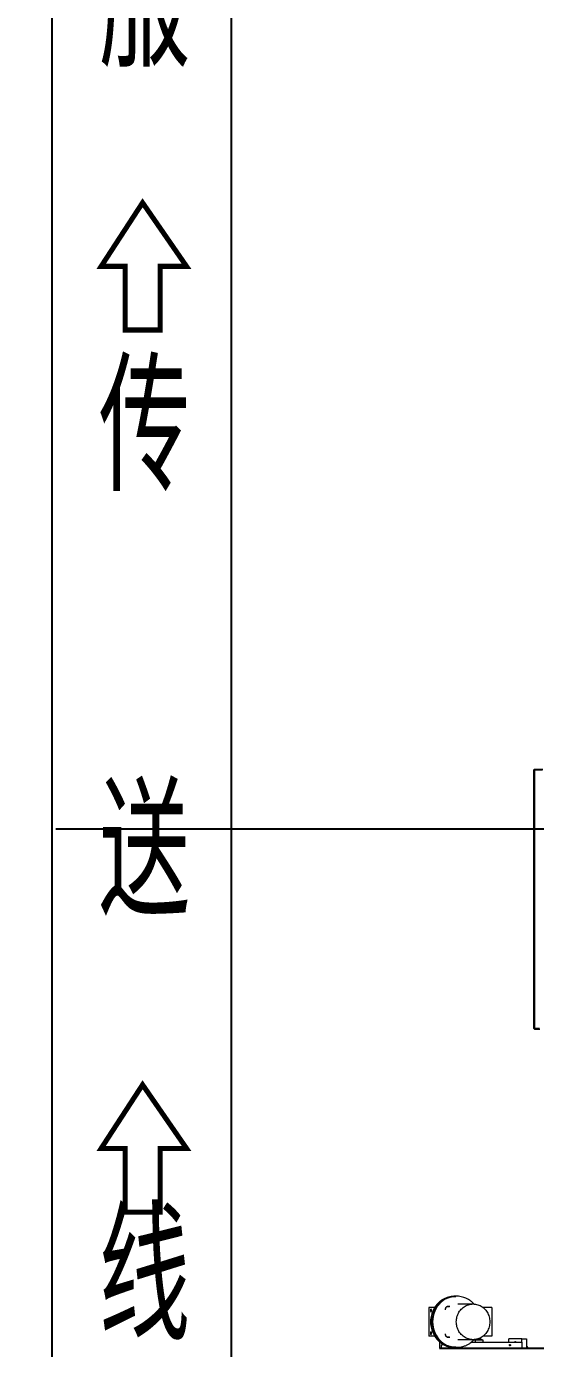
# Model space of a CAD drawing. Extents: x -2187 to 96136, y -11110 to 52208.
# Drawn here: x 37450 to 39452, y 23622 to 28815 of the extents above; entities that cross this region are included whole.
import ezdxf

# ---------------------------------------------------------------- set-up
doc = ezdxf.new("R2010")
doc.units = 0
doc.header["$LTSCALE"] = 1000
doc.header["$MEASUREMENT"] = 0
doc.linetypes.add('DOTE', pattern=[2.42, 2, -0.2, 0.02, -0.2])
for name, color, linetype in [('DIM_SYMB', 3, 'Continuous'), ('DOTE', 14, 'DOTE'), ('设备型号', 7, 'Continuous')]:
    doc.layers.add(name, color=color, linetype=linetype)
doc.styles.get("Standard").update_dxf_attribs({"font": 'gbenor.shx', "bigfont": 'gbcbig.shx'})

msp = doc.modelspace()

# ---------------------------------------------------------------- linework, layer by layer
at = {"color": 7, "linetype": 'Continuous', "lineweight": 15}
for p, q in [((39444.896, 24878.54), (39444.896, 25894.54)), ((39446.396, 25894.54), (39444.896, 25894.54)), ((39446.396, 25894.54), (39446.896, 25894.54)), ((39446.896, 25895.04), (39446.896, 25896.54)), ((39479.896, 25896.54), (39446.896, 25896.54)), ((39479.896, 25895.04), (39446.896, 25895.04)), ((39446.896, 25894.54), (39446.896, 24878.54)), ((39446.896, 25894.54), (39477.896, 25894.54)), ((39446.396, 24878.54), (39444.896, 24878.54)), ((39446.896, 24878.54), (39446.396, 24878.54)), ((39466.6, 24878.54), (39446.896, 24878.54)), ((39446.896, 24878.04), (39446.896, 24876.54)), ((39446.896, 24878.04), (39466.875, 24878.04)), ((39446.896, 24876.54), (39468.112, 24876.54)), ((39055.139, 23783.007), (39031.84, 23783.007)), ((39031.84, 23783.007), (39031.84, 23671.007)), ((39145.285, 23797.09), (39205.807, 23797.09)), ((39279.204, 23783.007), (39245.403, 23783.007)), ((39279.204, 23783.007), (39279.204, 23671.007)), ((39055.051, 23671.007), (39031.84, 23671.007)), ((39073.939, 23647.507), (39073.939, 23623.507)), ((39075.358, 23647.507), (39073.939, 23647.507)), ((39081.805, 23623.507), (39081.805, 23636.507)), ((39081.805, 23636.507), (39084.2, 23636.507)), ((39084.2, 23636.507), (39084.2, 23641.068)), ((39092.234, 23636.507), (39084.2, 23636.507)), ((39117.135, 23623.507), (39117.135, 23628.054)), ((39125.002, 23627.007), (39125.002, 23623.507)), ((39205.807, 23656.925), (39145.259, 23656.925)), ((39199.429, 23647.507), (39397.512, 23647.507)), ((39214.311, 23655.507), (39207.901, 23655.507)), ((39214.311, 23655.507), (39214.311, 23647.507)), ((39245.442, 23655.507), (39214.311, 23655.507)), ((39226.469, 23660.007), (39235.865, 23660.007)), ((39279.204, 23671.007), (39245.403, 23671.007)), ((39245.442, 23647.507), (39245.442, 23655.507)), ((39397.263, 23660.507), (39346.302, 23660.507)), ((39346.302, 23647.507), (39346.302, 23660.507)), ((39397.263, 23660.507), (39416.057, 23660.507)), ((39397.263, 23647.507), (39397.263, 23660.507)), ((39397.512, 23647.507), (39397.512, 23623.507)), ((39416.057, 23660.507), (39416.057, 23623.507))]:
    msp.add_line(p, q, dxfattribs=at)
at = {"color": 7, "linetype": 'Continuous', "lineweight": 15, "flags": 128}
for points in [[(39133.983, 23627.007), (39128.416, 23627.183), (39122.869, 23627.709), (39117.361, 23628.584), (39111.911, 23629.805), (39106.539, 23631.367), (39101.263, 23633.265), (39096.102, 23635.493), (39091.074, 23638.042), (39086.197, 23640.903), (39081.487, 23644.067), (39076.963, 23647.522), (39072.638, 23651.256), (39068.529, 23655.257), (39064.649, 23659.509), (39061.014, 23663.999), (39057.634, 23668.709), (39054.523, 23673.625), (39051.691, 23678.728), (39049.148, 23684.001), (39046.903, 23689.425), (39044.964, 23694.98), (39043.337, 23700.649), (39042.029, 23706.41), (39041.044, 23712.243), (39040.385, 23718.128), (39040.055, 23724.044), (39040.055, 23729.971), (39040.385, 23735.887), (39041.044, 23741.772), (39042.029, 23747.605), (39043.337, 23753.366), (39044.964, 23759.034), (39046.903, 23764.59), (39049.148, 23770.014), (39051.691, 23775.287), (39054.523, 23780.39), (39057.634, 23785.305), (39061.014, 23790.016), (39064.649, 23794.506), (39068.529, 23798.758), (39072.638, 23802.759), (39076.963, 23806.493), (39081.487, 23809.948), (39086.197, 23813.112), (39091.074, 23815.973), (39096.102, 23818.522), (39101.263, 23820.749), (39106.539, 23822.648), (39111.911, 23824.21), (39117.361, 23825.43), (39122.869, 23826.306), (39128.416, 23826.832), (39133.983, 23827.007)], [(39137.403, 23627.007), (39131.836, 23627.183), (39126.289, 23627.709), (39120.781, 23628.584), (39115.331, 23629.805), (39109.959, 23631.367), (39104.683, 23633.265), (39099.522, 23635.493), (39094.494, 23638.042), (39089.617, 23640.903), (39084.908, 23644.067), (39080.383, 23647.522), (39076.058, 23651.256), (39071.949, 23655.257), (39068.07, 23659.509), (39064.434, 23663.999), (39061.054, 23668.709), (39057.943, 23673.625), (39055.111, 23678.728), (39052.568, 23684.001), (39050.323, 23689.425), (39048.384, 23694.98), (39046.757, 23700.649), (39045.449, 23706.41), (39044.464, 23712.243), (39043.805, 23718.128), (39043.475, 23724.044), (39043.475, 23729.971), (39043.805, 23735.887), (39044.464, 23741.772), (39045.449, 23747.605), (39046.757, 23753.366), (39048.384, 23759.034), (39050.323, 23764.59), (39052.568, 23770.014), (39055.111, 23775.287), (39057.943, 23780.39), (39061.054, 23785.305), (39064.434, 23790.016), (39068.07, 23794.506), (39071.949, 23798.758), (39076.058, 23802.759), (39080.383, 23806.493), (39084.908, 23809.948), (39089.617, 23813.112), (39094.494, 23815.973), (39099.522, 23818.522), (39104.683, 23820.749), (39109.959, 23822.648), (39115.331, 23824.21), (39120.781, 23825.43), (39126.289, 23826.306), (39131.836, 23826.832), (39137.403, 23827.007)], [(39209.49, 23796.815), (39209.136, 23797.212), (39208.64, 23797.759), (39207.148, 23799.354), (39205.643, 23800.889), (39204.116, 23802.374), (39202.56, 23803.815), (39200.969, 23805.22), (39199.335, 23806.594), (39197.647, 23807.944), (39195.845, 23809.313), (39195.246, 23809.753), (39194.167, 23810.54), (39191.331, 23812.479), (39188.11, 23814.483), (39184.627, 23816.462), (39177.304, 23820.028), (39169.707, 23822.932), (39159.252, 23825.727), (39148.552, 23827.249), (39137.751, 23827.473), (39126.998, 23826.395), (39116.437, 23824.033), (39106.207, 23820.428), (39099.993, 23817.543), (39094.078, 23814.265), (39091.935, 23812.944), (39089.95, 23811.642), (39088.157, 23810.387), (39086.997, 23809.544), (39086.461, 23809.15), (39086.065, 23808.855), (39085.674, 23808.56), (39081.221, 23804.941), (39076.316, 23800.324), (39075.693, 23799.683), (39075.072, 23799.032), (39074.453, 23798.37), (39073.835, 23797.695), (39073.218, 23797.008), (39072.51, 23796.201), (39071.849, 23795.437), (39070.674, 23794.065), (39067.964, 23790.627), (39065.152, 23786.67), (39059.759, 23777.811), (39055.208, 23768.321), (39051.609, 23758.363), (39049.009, 23748.048), (39047.443, 23737.492), (39046.931, 23726.815), (39047.482, 23716.141), (39049.085, 23705.591), (39051.723, 23695.286), (39055.358, 23685.344), (39057.999, 23679.598), (39060.97, 23674.044), (39064.24, 23668.726), (39067.635, 23663.843), (39070.919, 23659.665), (39072.099, 23658.297), (39072.762, 23657.536), (39073.101, 23657.15), (39073.351, 23656.869), (39077.351, 23652.665), (39081.505, 23648.833), (39082.275, 23648.177), (39083.055, 23647.528), (39083.847, 23646.884), (39084.653, 23646.246), (39085.472, 23645.612), (39086.307, 23644.981), (39087.298, 23644.254), (39088.477, 23643.403), (39090.296, 23642.142), (39092.31, 23640.835), (39096.779, 23638.189), (39101.589, 23635.68), (39106.545, 23633.448), (39114.676, 23630.509), (39123.032, 23628.354), (39131.545, 23627.007), (39131.545, 23627.007)], [(39205.807, 23656.925), (39201.109, 23657.104), (39196.435, 23657.638), (39191.809, 23658.527), (39187.254, 23659.764), (39182.793, 23661.344), (39178.45, 23663.258), (39174.246, 23665.498), (39170.203, 23668.05), (39166.341, 23670.904), (39162.681, 23674.043), (39159.24, 23677.452), (39156.037, 23681.113), (39153.087, 23685.009), (39150.406, 23689.118), (39148.007, 23693.421), (39145.903, 23697.894), (39144.104, 23702.516), (39142.619, 23707.263), (39141.456, 23712.11), (39140.622, 23717.034), (39140.119, 23722.008), (39139.951, 23727.007), (39140.119, 23732.007), (39140.622, 23736.981), (39141.456, 23741.904), (39142.619, 23746.752), (39144.104, 23751.499), (39145.903, 23756.121), (39148.007, 23760.594), (39150.406, 23764.897), (39153.087, 23769.006), (39156.037, 23772.902), (39159.24, 23776.563), (39162.681, 23779.972), (39166.341, 23783.111), (39170.203, 23785.964), (39174.246, 23788.517), (39178.45, 23790.757), (39182.793, 23792.671), (39187.254, 23794.251), (39191.809, 23795.488), (39196.435, 23796.376), (39201.109, 23796.911), (39205.807, 23797.09), (39210.505, 23796.911), (39215.18, 23796.376), (39219.806, 23795.488), (39224.361, 23794.251), (39228.822, 23792.671), (39233.165, 23790.757), (39237.369, 23788.517), (39241.412, 23785.964), (39245.273, 23783.111), (39248.934, 23779.972), (39252.374, 23776.563), (39255.578, 23772.902), (39258.528, 23769.006), (39261.209, 23764.897), (39263.608, 23760.594), (39265.712, 23756.121), (39267.511, 23751.499), (39268.996, 23746.752), (39270.158, 23741.904), (39270.993, 23736.981), (39271.495, 23732.007), (39271.663, 23727.007), (39271.495, 23722.008), (39270.993, 23717.034), (39270.158, 23712.11), (39268.996, 23707.263), (39267.511, 23702.516), (39265.712, 23697.894), (39263.608, 23693.421), (39261.209, 23689.118), (39258.528, 23685.009), (39255.578, 23681.113), (39252.374, 23677.452), (39248.934, 23674.043), (39245.273, 23670.904), (39241.412, 23668.05), (39237.369, 23665.498), (39233.165, 23663.258), (39228.822, 23661.344), (39224.361, 23659.764), (39219.806, 23658.527), (39215.18, 23657.638), (39210.505, 23657.104), (39205.807, 23656.925)], [(39040.39, 23766.507), (39040.877, 23766.695), (39041.331, 23767.244), (39041.721, 23768.118), (39042.02, 23769.257), (39042.207, 23770.584), (39042.272, 23772.007), (39042.207, 23773.431), (39042.02, 23774.757), (39041.721, 23775.896), (39041.331, 23776.771), (39040.877, 23777.32), (39040.39, 23777.507), (39039.904, 23777.32), (39039.45, 23776.771), (39039.06, 23775.896), (39038.761, 23774.757), (39038.573, 23773.431), (39038.509, 23772.007), (39038.573, 23770.584), (39038.761, 23769.257), (39039.06, 23768.118), (39039.45, 23767.244), (39039.904, 23766.695), (39040.39, 23766.507)], [(39040.39, 23676.507), (39040.877, 23676.695), (39041.331, 23677.244), (39041.721, 23678.118), (39042.02, 23679.257), (39042.207, 23680.584), (39042.272, 23682.007), (39042.207, 23683.431), (39042.02, 23684.757), (39041.721, 23685.896), (39041.331, 23686.771), (39040.877, 23687.32), (39040.39, 23687.507), (39039.904, 23687.32), (39039.45, 23686.771), (39039.06, 23685.896), (39038.761, 23684.757), (39038.573, 23683.431), (39038.509, 23682.007), (39038.573, 23680.584), (39038.761, 23679.257), (39039.06, 23678.118), (39039.45, 23677.244), (39039.904, 23676.695), (39040.39, 23676.507)], [(39222.332, 23655.507), (39223.054, 23657.083), (39223.845, 23658.343), (39224.69, 23659.261), (39225.57, 23659.82), (39226.469, 23660.007), (39227.367, 23659.82), (39228.247, 23659.261), (39229.092, 23658.343), (39229.883, 23657.083), (39230.605, 23655.507)], [(39235.865, 23660.007), (39236.764, 23659.82), (39237.644, 23659.261), (39238.489, 23658.343), (39239.28, 23657.083), (39240.002, 23655.507)], [(39350.528, 23633.007), (39349.629, 23633.198), (39348.867, 23633.74), (39348.357, 23634.551), (39348.179, 23635.507), (39348.357, 23636.464), (39348.867, 23637.275), (39349.629, 23637.817), (39350.528, 23638.007), (39351.427, 23637.817), (39352.189, 23637.275), (39352.698, 23636.464), (39352.877, 23635.507), (39352.698, 23634.551), (39352.189, 23633.74), (39351.427, 23633.198), (39350.528, 23633.007)], [(39369.915, 23647.507), (39370.295, 23648.422), (39370.802, 23649.207), (39371.354, 23649.655), (39371.926, 23649.746), (39372.492, 23649.475), (39373.024, 23648.855), (39373.499, 23647.914), (39373.65, 23647.507)]]:
    msp.add_lwpolyline(points, dxfattribs=at)
at = {"color": 7, "linetype": 'Continuous', "lineweight": 15}
for centre, radius, start, end in [((39446.896, 25894.54), 2, 90, 180), ((39446.896, 25894.54), 0.5, 90, 180), ((39446.896, 24878.54), 2, 180, 270), ((39446.896, 24878.54), 0.5, 180, 270), ((39410.082, 23623.68), 10.582, 3.941472, 55.620497)]:
    msp.add_arc(centre, radius, start, end, dxfattribs=at)
for points, knots in [([(39136.414, 23827.339), (39134.26, 23827.425), (39128.505, 23827.657), (39119.174, 23826.574), (39108.6, 23824.253), (39099.618, 23821.073), (39092.224, 23817.634), (39087.523, 23815.021), (39084.221, 23812.979), (39082.251, 23811.689), (39080.62, 23810.539), (39079.469, 23809.696), (39078.775, 23809.185), (39078.336, 23808.856), (39076.557, 23807.508), (39073.213, 23804.787), (39069.957, 23801.724), (39067.963, 23799.683), (39067.339, 23799.032), (39066.717, 23798.369), (39066.096, 23797.694), (39065.444, 23796.972), (39064.78, 23796.219), (39063.928, 23795.236), (39062.354, 23793.426), (39060.078, 23790.526), (39056.287, 23785.204), (39051.799, 23777.876), (39047.24, 23768.394), (39043.627, 23758.418), (39041.016, 23748.085), (39039.447, 23737.51), (39038.932, 23726.815), (39039.485, 23716.122), (39041.093, 23705.553), (39043.741, 23695.231), (39046.904, 23686.595), (39050.143, 23679.568), (39053.119, 23674.019), (39056.363, 23668.769), (39059.705, 23663.975), (39062.39, 23660.537), (39064.176, 23658.498), (39064.908, 23657.66), (39065.327, 23657.184), (39066.821, 23655.515), (39069.555, 23652.649), (39072.611, 23649.833), (39074.554, 23648.175), (39075.334, 23647.525), (39076.124, 23646.881), (39076.928, 23646.242), (39077.745, 23645.608), (39078.623, 23644.942), (39079.622, 23644.208), (39080.941, 23643.252), (39082.596, 23642.095), (39085.336, 23640.319), (39089.067, 23638.107), (39093.803, 23635.628), (39099.73, 23632.954), (39106.856, 23630.386), (39115.212, 23628.181), (39120.901, 23627.399), (39123.747, 23627.007)], [0, 0, 0, 0, 0.02228494, 0.05952756, 0.09673308, 0.1338753, 0.15723946, 0.1802183, 0.18874912, 0.19678122, 0.2041724, 0.20900954, 0.21125536, 0.21291809, 0.21457022, 0.23387788, 0.25646875, 0.25945994, 0.26246878, 0.26549907, 0.26855458, 0.27163909, 0.27522176, 0.2785906, 0.28461418, 0.29916798, 0.31525823, 0.34947844, 0.38401363, 0.4185909, 0.45320047, 0.48783235, 0.52247559, 0.5571188, 0.59175058, 0.62635998, 0.66093698, 0.68166948, 0.70238498, 0.72298907, 0.74268435, 0.76035225, 0.76637566, 0.76974448, 0.77145809, 0.77271298, 0.792122, 0.81108574, 0.81448544, 0.81789977, 0.82133411, 0.82479387, 0.82828444, 0.83181131, 0.83595622, 0.84086322, 0.84834043, 0.85646763, 0.87408603, 0.89254342, 0.91109008, 0.94068742, 0.97032836, 1, 1, 1, 1]), ([(39096.084, 23818.472), (39095.455, 23818.188), (39093.194, 23817.165), (39089.504, 23815.138), (39085.809, 23812.915), (39083.104, 23811.121), (39081.47, 23809.953), (39080.123, 23808.952), (39079.044, 23808.14), (39078.045, 23807.363), (39077.111, 23806.617), (39076.194, 23805.865), (39075.292, 23805.107), (39073.286, 23803.378), (39070.219, 23800.54), (39067.5, 23797.708), (39066.013, 23796.06), (39065.594, 23795.588), (39064.864, 23794.759), (39063.085, 23792.745), (39060.41, 23789.341), (39057.083, 23784.589), (39053.854, 23779.375), (39050.894, 23773.858), (39047.675, 23766.867), (39044.538, 23758.269), (39041.924, 23747.99), (39040.351, 23737.464), (39039.836, 23726.816), (39040.389, 23716.17), (39042, 23705.65), (39044.651, 23695.382), (39047.9, 23686.577), (39051.365, 23679.189), (39054.73, 23673.126), (39058.103, 23667.914), (39061.24, 23663.6), (39063.527, 23660.75), (39065.108, 23658.975), (39066.02, 23657.947), (39066.8, 23657.085), (39067.625, 23656.2), (39068.418, 23655.368), (39069.213, 23654.554), (39070.011, 23653.755), (39071.799, 23652.007), (39074.77, 23649.29), (39077.718, 23646.888), (39079.483, 23645.544), (39079.918, 23645.215), (39080.685, 23644.648), (39081.993, 23643.68), (39083.896, 23642.354), (39086.177, 23640.884), (39088.641, 23639.397), (39091.237, 23637.934), (39093.919, 23636.532), (39096.658, 23635.216), (39101.808, 23632.945), (39109.567, 23630.255), (39118.699, 23628.083), (39124.44, 23627.64), (39126.61, 23627.472)], [0, 0, 0, 0, 0.00824105, 0.02962577, 0.05003186, 0.05943083, 0.06805929, 0.07377066, 0.07924889, 0.0839971, 0.0886909, 0.09334025, 0.09795504, 0.10254511, 0.12448506, 0.14694585, 0.14839732, 0.1503784, 0.15429867, 0.16128033, 0.18170839, 0.20453341, 0.22842, 0.25243939, 0.2764853, 0.31659917, 0.35676113, 0.39695557, 0.43716628, 0.47737698, 0.51757142, 0.55773338, 0.59784725, 0.62456232, 0.65124442, 0.67758801, 0.69622932, 0.71305102, 0.72003268, 0.72395295, 0.72907338, 0.73359869, 0.73807313, 0.74250574, 0.74690555, 0.7512814, 0.77178996, 0.79412855, 0.7960402, 0.79796389, 0.80056133, 0.80730428, 0.81718535, 0.82798762, 0.83945975, 0.85135025, 0.86340976, 0.87549348, 0.8875865, 0.93063545, 0.97377066, 1, 1, 1, 1]), ([(39097.662, 23774.023), (39097.646, 23774.723), (39097.622, 23775.843), (39097.584, 23777.204), (39097.561, 23778.096), (39097.676, 23779.347), (39098.035, 23781.132), (39098.992, 23783.318), (39100.372, 23785.261), (39102.126, 23786.831), (39104.134, 23787.954), (39105.762, 23788.424), (39106.896, 23788.584), (39107.624, 23788.643), (39108.671, 23788.609), (39110.022, 23788.584), (39112.139, 23788.54), (39113.764, 23788.516), (39114.859, 23788.5)], [0, 0, 0, 0, 0.074413391, 0.119084524, 0.144737454, 0.169224622, 0.252384161, 0.337323062, 0.423197414, 0.509240515, 0.59456131, 0.678328796, 0.699001423, 0.724301791, 0.761479462, 0.816608445, 0.876502734, 1, 1, 1, 1]), ([(39097.938, 23774.877), (39097.938, 23775.292), (39097.938, 23776.126), (39097.939, 23777.197), (39097.94, 23778.062), (39098.001, 23779.23), (39098.325, 23780.884), (39099.187, 23782.917), (39100.465, 23784.722), (39102.097, 23786.173), (39103.969, 23787.199), (39105.487, 23787.609), (39106.538, 23787.743), (39107.235, 23787.775), (39108.25, 23787.77), (39109.59, 23787.773), (39111.296, 23787.772), (39112.514, 23787.772), (39113.203, 23787.772)], [0, 0, 0, 0, 0.05020764, 0.10084754, 0.12938352, 0.15477099, 0.24223244, 0.33169631, 0.42231733, 0.51305294, 0.60293022, 0.69096936, 0.7126631, 0.73900926, 0.78064258, 0.84329595, 0.91138592, 1, 1, 1, 1]), ([(39052.575, 23761.365), (39052.591, 23761.411), (39052.622, 23761.502), (39052.654, 23761.594), (39052.669, 23761.64)], [0, 0, 0, 0, 0.499996521, 1, 1, 1, 1]), ([(39052.788, 23692.036), (39052.772, 23692.081), (39052.741, 23692.171), (39052.71, 23692.26), (39052.694, 23692.305)], [0, 0, 0, 0, 0.50000304, 1, 1, 1, 1]), ([(39114.377, 23665.776), (39113.911, 23665.769), (39112.738, 23665.751), (39110.914, 23665.715), (39109.097, 23665.69), (39107.757, 23665.633), (39106.899, 23665.699), (39105.767, 23665.859), (39104.139, 23666.325), (39102.13, 23667.446), (39100.375, 23669.013), (39098.992, 23670.954), (39098.033, 23673.139), (39097.671, 23674.924), (39097.553, 23676.175), (39097.577, 23677.068), (39097.611, 23678.321), (39097.637, 23679.333), (39097.651, 23679.925)], [0, 0, 0, 0, 0.05415729, 0.13650623, 0.21185723, 0.26540086, 0.2914473, 0.31273295, 0.39899708, 0.48688219, 0.5755336, 0.6640339, 0.75159387, 0.83734394, 0.86260158, 0.88904783, 0.93509426, 1, 1, 1, 1]), ([(39112.73, 23666.5), (39112.665, 23666.5), (39111.894, 23666.5), (39110.476, 23666.498), (39108.67, 23666.504), (39107.365, 23666.491), (39106.538, 23666.529), (39105.487, 23666.662), (39103.969, 23667.073), (39102.097, 23668.098), (39100.465, 23669.549), (39099.187, 23671.354), (39098.325, 23673.387), (39098.001, 23675.041), (39097.94, 23676.21), (39097.939, 23677.075), (39097.938, 23678.042), (39097.938, 23678.773), (39097.938, 23679.085)], [0, 0, 0, 0, 0.00865913, 0.10256488, 0.18848461, 0.24888069, 0.2761193, 0.29854789, 0.38956926, 0.48249104, 0.57630022, 0.66999093, 0.7624853, 0.85290941, 0.87915685, 0.90865946, 0.96101473, 1, 1, 1, 1]), ([(39123.747, 23627.007), (39124.742, 23627.007), (39126.732, 23627.007), (39129.222, 23627.007), (39130.689, 23627.007), (39131.195, 23627.007)], [0, 0, 0, 0, 0.395932287, 0.791903689, 1, 1, 1, 1]), ([(39131.545, 23627.007), (39134.828, 23627.007), (39141.399, 23627.007), (39147.83, 23627.007), (39151.048, 23627.007)], [0, 0, 0, 0, 0.49961042, 1, 1, 1, 1]), ([(39151.048, 23627.007), (39154.264, 23627.462), (39160.691, 23628.369), (39168.791, 23630.678), (39175.406, 23633.129), (39180.617, 23635.443), (39185.62, 23638.045), (39190.244, 23640.791), (39193.506, 23642.977), (39195.382, 23644.369), (39196.351, 23645.084), (39197.341, 23645.836), (39198.501, 23646.748), (39199.617, 23647.656), (39201.789, 23649.481), (39204.949, 23652.362), (39207.761, 23655.272), (39209.198, 23656.874), (39209.351, 23657.044)], [0, 0, 0, 0, 0.14703312, 0.29389301, 0.37939907, 0.46480077, 0.54997615, 0.63202657, 0.70509168, 0.72489047, 0.73591516, 0.75864108, 0.78013921, 0.80137764, 0.82242177, 0.90570826, 0.98997691, 1, 1, 1, 1])]:
    msp.add_open_spline(points, degree=3, knots=knots, dxfattribs=at)
at = {"layer": 'DIM_SYMB', "const_width": 20}
for points in [[(37976.093, 27622.208), (37976.093, 27872.208), (38079.423, 27872.208), (37906.602, 28122.208), (37743.783, 27872.208), (37838.547, 27872.208), (37838.547, 27622.208), (37976.093, 27622.208)], [(37976.093, 24158.058), (37976.093, 24408.058), (38079.423, 24408.058), (37906.602, 24658.058), (37743.783, 24408.058), (37838.547, 24408.058), (37838.547, 24158.058), (37976.093, 24158.058)]]:
    msp.add_lwpolyline(points, close=True, dxfattribs=at)
at = {"layer": 'DOTE'}
msp.add_line((8525.665, 25663.27), (92525.665, 25663.27), dxfattribs=at)
at = {"layer": '设备型号', "color": 6}
for p, q in [((37550.314, 36422.146), (37550.314, 23410.745)), ((38254.321, 35930.471), (38254.321, 23410.745)), ((58819.616, 23622.073), (39073.688, 23622.073))]:
    msp.add_line(p, q, dxfattribs=at)

# ---------------------------------------------------------------- texts
at = {"layer": '设备型号', "color": 6, "insert": (37733.867, 33323.554), "char_height": 500, "width": 416.1777, "attachment_point": 1}
msp.add_mtext('下\\P\\P层\\P\\P衣\\P服\\P\\P传\\P\\P送\\P\\P线', dxfattribs=at)

doc.saveas('drawing.dxf')
